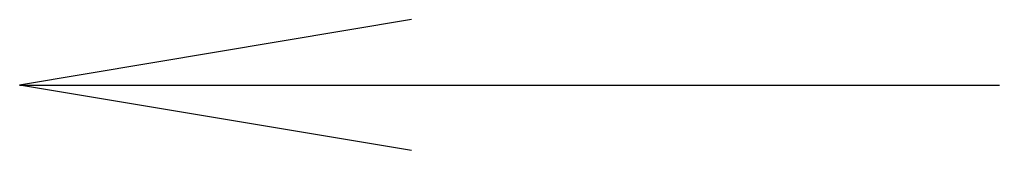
# Model space of a CAD drawing. Header units: millimetres. Extents: x 1172.063 to 1172.813, y -1492.891 to -1492.791.
import ezdxf

# ---------------------------------------------------------------- set-up
doc = ezdxf.new("R2010")
doc.units = ezdxf.units.MM
doc.layers.add('Símbolos_Gráficos', color=1, linetype='Continuous')

msp = doc.modelspace()

# ---------------------------------------------------------------- linework, layer by layer
at = {"layer": 'Símbolos_Gráficos', "color": 2}
for p, q in [((1172.36334, -1492.79115), (1172.06334, -1492.84115)), ((1172.06334, -1492.84115), (1172.81334, -1492.84115)), ((1172.36334, -1492.89115), (1172.06334, -1492.84115))]:
    msp.add_line(p, q, dxfattribs=at)

doc.saveas('drawing.dxf')
